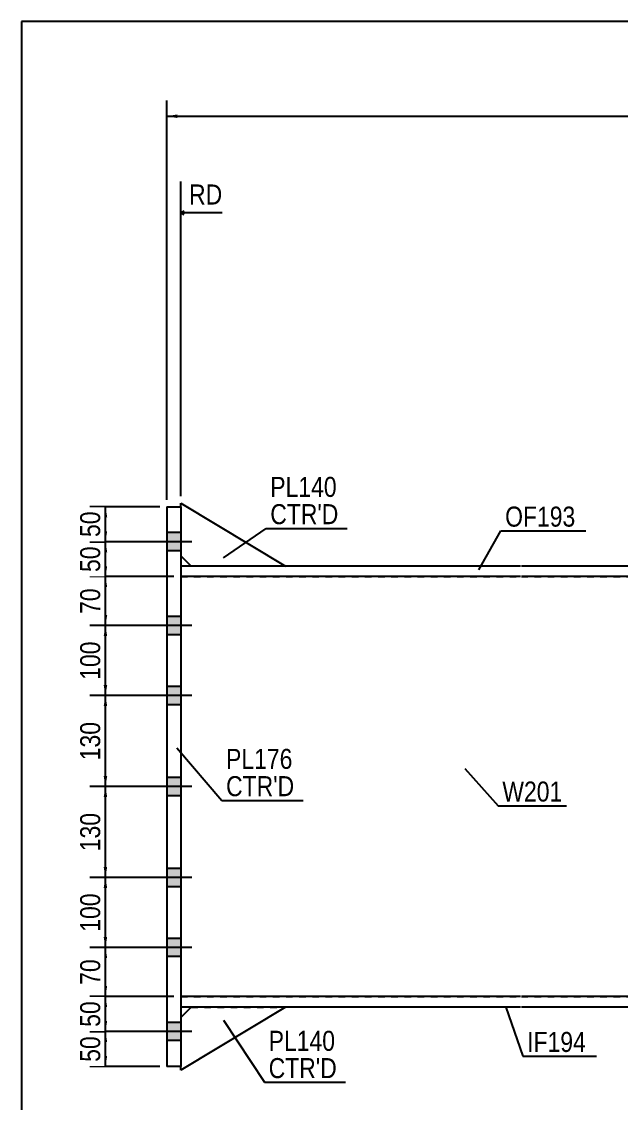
# Model space of a CAD drawing. Header units: millimetres. Extents: x -321 to 91, y -143 to 144.
# Drawn here: x -318.8 to -233.1, y -10.1 to 144.3 of the extents above; entities that cross this region are included whole.
import ezdxf

# ---------------------------------------------------------------- set-up
doc = ezdxf.new("R2010")
doc.units = ezdxf.units.MM
doc.linetypes.add('DXK_LINE_DOT1', pattern=[1.8814, 0.9407, -0.9407])
doc.styles.add('Arial Narrow', font='ARIALN.TTF', dxfattribs={"height": 0.2})

# ---------------------------------------------------------------- blocks, each defined once
blk = doc.blocks.new('Unknown-623360948-1210')
at = {"color": 5, "linetype": 'Continuous'}
for p, q in [((91.24, 144.32), (-318.76, 144.32)), ((-318.76, 144.32), (-318.76, -142.68))]:
    blk.add_line(p, q, dxfattribs=at)
blk = doc.blocks.new('Bolt-623360948-1537 - 1231')
at = {"linetype": 'Continuous'}
for points in [[(-298, 71.3), (-298, 68.7), (-296, 68.7), (-296, 71.3)], [(-298, 71.3), (-298, 68.7), (-296, 68.7), (-296, 71.3)], [(-298, 59.3), (-298, 56.7), (-296, 56.7), (-296, 59.3)], [(-298, 59.3), (-298, 56.7), (-296, 56.7), (-296, 59.3)], [(-298, 49.3), (-298, 46.7), (-296, 46.7), (-296, 49.3)], [(-298, 49.3), (-298, 46.7), (-296, 46.7), (-296, 49.3)], [(-298, 36.3), (-298, 33.7), (-296, 33.7), (-296, 36.3)], [(-298, 36.3), (-298, 33.7), (-296, 33.7), (-296, 36.3)], [(-298, 23.3), (-298, 20.7), (-296, 20.7), (-296, 23.3)], [(-298, 23.3), (-298, 20.7), (-296, 20.7), (-296, 23.3)], [(-298, 13.3), (-298, 10.7), (-296, 10.7), (-296, 13.3)], [(-298, 13.3), (-298, 10.7), (-296, 10.7), (-296, 13.3)], [(-298, 1.3), (-298, -1.3), (-296, -1.3), (-296, 1.3)], [(-298, 1.3), (-298, -1.3), (-296, -1.3), (-296, 1.3)]]:
    blk.add_hatch(color=3, dxfattribs=at).paths.add_polyline_path(points)
at = {"color": 3, "linetype": 'Continuous'}
for p, q in [((-296, 71.3), (-298, 71.3)), ((-296, 71.3), (-298, 71.3)), ((-294.41, 70), (-305, 70)), ((-294.41, 70), (-305, 70)), ((-296, 68.7), (-298, 68.7)), ((-296, 68.7), (-298, 68.7)), ((-296, 59.3), (-298, 59.3)), ((-296, 59.3), (-298, 59.3)), ((-294.41, 58), (-305, 58)), ((-294.41, 58), (-305, 58)), ((-296, 56.7), (-298, 56.7)), ((-296, 56.7), (-298, 56.7)), ((-294.41, 48), (-305, 48)), ((-294.41, 48), (-305, 48)), ((-296, 49.3), (-298, 49.3)), ((-296, 49.3), (-298, 49.3)), ((-296, 46.7), (-298, 46.7)), ((-296, 46.7), (-298, 46.7)), ((-296, 36.3), (-298, 36.3)), ((-296, 36.3), (-298, 36.3)), ((-294.41, 35), (-305, 35)), ((-294.41, 35), (-305, 35)), ((-296, 33.7), (-298, 33.7)), ((-296, 33.7), (-298, 33.7)), ((-296, 23.3), (-298, 23.3)), ((-296, 23.3), (-298, 23.3)), ((-294.41, 22), (-305, 22)), ((-294.41, 22), (-305, 22)), ((-296, 20.7), (-298, 20.7)), ((-296, 20.7), (-298, 20.7)), ((-296, 13.3), (-298, 13.3)), ((-296, 13.3), (-298, 13.3)), ((-294.41, 12), (-305, 12)), ((-294.41, 12), (-305, 12)), ((-296, 10.7), (-298, 10.7)), ((-296, 10.7), (-298, 10.7)), ((-296, 1.3), (-298, 1.3)), ((-296, 1.3), (-298, 1.3)), ((-294.41, 0), (-305, 0)), ((-294.41, 0), (-305, 0)), ((-296, -1.3), (-298, -1.3)), ((-296, -1.3), (-298, -1.3))]:
    blk.add_line(p, q, dxfattribs=at)
blk = doc.blocks.new('Part-623360948-1334 - 1231')
at = {"color": 2, "linetype": 'Continuous'}
for p, q in [((-296, 5), (-296, 3.5)), ((-247.4, 5), (-296, 5)), ((-75.9, 5), (-247.3, 5)), ((-247.4, 3.5), (-296, 3.5)), ((-75.9, 3.5), (-247.3, 3.5))]:
    blk.add_line(p, q, dxfattribs=at)
blk = doc.blocks.new('Part-623360948-1400 - 1231')
at = {"color": 2, "linetype": 'Continuous'}
for p, q in [((-296, 66.5), (-296, 65)), ((-247.4, 66.5), (-296, 66.5)), ((-75.9, 66.5), (-247.3, 66.5)), ((-247.4, 65), (-296, 65)), ((-75.9, 65), (-247.3, 65))]:
    blk.add_line(p, q, dxfattribs=at)
blk = doc.blocks.new('Part-623360948-1497 - 1231')
at = {"color": 2, "linetype": 'Continuous'}
for p, q in [((-298, 75), (-296, 75)), ((-298, 75), (-298, -5)), ((-296, 75), (-296, -5)), ((-296, -5), (-298, -5))]:
    blk.add_line(p, q, dxfattribs=at)
blk = doc.blocks.new('Part-623360948-1531 - 1231')
at = {"color": 2, "linetype": 'Continuous'}
for p, q in [((-281, 3.5), (-296, -5.5)), ((-294.5, 3.5), (-296, 2)), ((-296, -5.5), (-296, -5))]:
    blk.add_line(p, q, dxfattribs=at)
at = {"color": 7, "linetype": 'DXK_LINE_DOT1'}
for p, q in [((-294.5, 3.5), (-281, 3.5)), ((-296, 2), (-296, -5))]:
    blk.add_line(p, q, dxfattribs=at)
blk = doc.blocks.new('Part-623360948-1536 - 1231')
at = {"color": 2, "linetype": 'Continuous'}
for p, q in [((-296, 75), (-296, 75.5)), ((-296, 75.5), (-281, 66.5)), ((-296, 68), (-294.5, 66.5))]:
    blk.add_line(p, q, dxfattribs=at)
at = {"color": 7, "linetype": 'DXK_LINE_DOT1'}
for p, q in [((-296, 75), (-296, 68)), ((-281, 66.5), (-294.5, 66.5))]:
    blk.add_line(p, q, dxfattribs=at)
blk = doc.blocks.new('Part-623360948-1553 - 1231')
at = {"color": 7, "linetype": 'DXK_LINE_DOT1'}
for p, q in [((-296, 65), (-296, 5)), ((-296, 65), (-247.4, 65)), ((-247.3, 65), (-213.7, 65)), ((-296, 5), (-247.4, 5)), ((-247.3, 5), (-213.7, 5))]:
    blk.add_line(p, q, dxfattribs=at)
blk = doc.blocks.new('StraightDimension-623360948-1803 - 1231')
at = {"linetype": 'Continuous'}
for points in [[(-307.02, 33.5), (-306.77, 35), (-306.52, 33.5)], [(-306.52, 23.5), (-306.77, 22), (-307.02, 23.5)]]:
    blk.add_hatch(color=7, dxfattribs=at).paths.add_polyline_path(points)
at = {"color": 7, "linetype": 'Continuous'}
for p, q in [((-297, 35), (-309.02, 35)), ((-306.77, 22), (-306.77, 35)), ((-297, 22), (-309.02, 22))]:
    blk.add_line(p, q, dxfattribs=at)
at = {"color": 0}
blk.add_wipeout([(-306.92, 31.84), (-311.12, 31.84), (-311.12, 25.16), (-306.92, 25.16)], dxfattribs=at)
at = {"color": 3, "style": 'Arial Narrow'}
blk.add_text('130', height=2.863, rotation=90.0002, dxfattribs=at).set_placement((-307.52, 25.76))
blk = doc.blocks.new('StraightDimension-623360948-1794 - 1231')
at = {"linetype": 'Continuous'}
for points in [[(-307.02, 20.5), (-306.77, 22), (-306.52, 20.5)], [(-306.52, 13.5), (-306.77, 12), (-307.02, 13.5)]]:
    blk.add_hatch(color=7, dxfattribs=at).paths.add_polyline_path(points)
at = {"color": 7, "linetype": 'Continuous'}
for p, q in [((-297, 22), (-309.02, 22)), ((-306.77, 12), (-306.77, 22)), ((-297, 12), (-309.02, 12))]:
    blk.add_line(p, q, dxfattribs=at)
at = {"color": 0}
blk.add_wipeout([(-306.92, 20.34), (-311.12, 20.34), (-311.12, 13.66), (-306.92, 13.66)], dxfattribs=at)
at = {"color": 3, "style": 'Arial Narrow'}
blk.add_text('100', height=2.863, rotation=90.0002, dxfattribs=at).set_placement((-307.52, 14.26))
blk = doc.blocks.new('StraightDimension-623360948-1745 - 1231')
at = {"linetype": 'Continuous'}
for points in [[(-307.02, -1.5), (-306.77, 0), (-306.52, -1.5)], [(-306.52, -3.5), (-306.77, -5), (-307.02, -3.5)]]:
    blk.add_hatch(color=7, dxfattribs=at).paths.add_polyline_path(points)
at = {"color": 7, "linetype": 'Continuous'}
for p, q in [((-297, 0), (-309.02, 0)), ((-306.77, -5), (-306.77, 0)), ((-299, -5), (-309.02, -5))]:
    blk.add_line(p, q, dxfattribs=at)
at = {"color": 0}
blk.add_wipeout([(-306.92, -0.07), (-311.12, -0.07), (-311.12, -4.93), (-306.92, -4.93)], dxfattribs=at)
at = {"color": 3, "style": 'Arial Narrow'}
blk.add_text('50', height=2.863, rotation=90.0002, dxfattribs=at).set_placement((-307.52, -4.33))
blk = doc.blocks.new('StraightDimension-623360948-1823 - 1231')
at = {"linetype": 'Continuous'}
for points in [[(-307.02, 46.5), (-306.77, 48), (-306.52, 46.5)], [(-306.52, 36.5), (-306.77, 35), (-307.02, 36.5)]]:
    blk.add_hatch(color=7, dxfattribs=at).paths.add_polyline_path(points)
at = {"color": 7, "linetype": 'Continuous'}
for p, q in [((-297, 48), (-309.02, 48)), ((-306.77, 35), (-306.77, 48)), ((-297, 35), (-309.02, 35))]:
    blk.add_line(p, q, dxfattribs=at)
at = {"color": 0}
blk.add_wipeout([(-306.92, 44.84), (-311.12, 44.84), (-311.12, 38.16), (-306.92, 38.16)], dxfattribs=at)
at = {"color": 3, "style": 'Arial Narrow'}
blk.add_text('130', height=2.863, rotation=90.0002, dxfattribs=at).set_placement((-307.52, 38.76))
blk = doc.blocks.new('StraightDimension-623360948-1787 - 1231')
at = {"linetype": 'Continuous'}
for points in [[(-307.02, 10.5), (-306.77, 12), (-306.52, 10.5)], [(-306.52, 6.5), (-306.77, 5), (-307.02, 6.5)]]:
    blk.add_hatch(color=7, dxfattribs=at).paths.add_polyline_path(points)
at = {"color": 7, "linetype": 'Continuous'}
for p, q in [((-297, 12), (-309.02, 12)), ((-306.77, 5), (-306.77, 12)), ((-297, 5), (-309.02, 5))]:
    blk.add_line(p, q, dxfattribs=at)
at = {"color": 0}
blk.add_wipeout([(-306.92, 10.93), (-311.12, 10.93), (-311.12, 6.07), (-306.92, 6.07)], dxfattribs=at)
at = {"color": 3, "style": 'Arial Narrow'}
blk.add_text('70', height=2.863, rotation=90.0002, dxfattribs=at).set_placement((-307.52, 6.67))
blk = doc.blocks.new('StraightDimension-623360948-6107 - 1231')
at = {"linetype": 'Continuous'}
blk.add_hatch(color=7, dxfattribs=at).paths.add_polyline_path([(-215.2, 116.48), (-213.7, 116.23), (-215.2, 115.98)])
at = {"color": 7, "linetype": 'Continuous'}
for p, q in [((-213.7, 61.88), (-213.7, 120.73)), ((-223.76, 116.23), (-213.7, 116.23))]:
    blk.add_line(p, q, dxfattribs=at)
at = {"color": 0, "linetype": 'Continuous'}
blk.add_wipeout([(-289.47, 117.58), (-289.47, 121.78), (-295.41, 121.78), (-295.41, 117.58)], dxfattribs=at)
at = {"color": 7, "linetype": 'Continuous'}
for p, q in [((-296, 76.5), (-296, 121.48)), ((-295.5, 117.23), (-296, 116.98)), ((-295.5, 116.73), (-296, 116.98)), ((-290.07, 116.98), (-296, 116.98))]:
    blk.add_line(p, q, dxfattribs=at)
at = {"color": 3, "linetype": 'Continuous', "style": 'Arial Narrow'}
blk.add_text('RD', height=2.863, dxfattribs=at).set_placement((-294.81, 118.18))
at = {"color": 0}
blk.add_wipeout([(-214.48, 117.13), (-214.48, 121.33), (-222.99, 121.33), (-222.99, 117.13)], dxfattribs=at)
at = {"color": 3, "style": 'Arial Narrow'}
blk.add_text('1388', height=2.863, dxfattribs=at).set_placement((-222.39, 117.73))
blk = doc.blocks.new('StraightDimension-623360948-1772 - 1231')
at = {"linetype": 'Continuous'}
for points in [[(-307.02, 3.5), (-306.77, 5), (-306.52, 3.5)], [(-306.52, 1.5), (-306.77, 0), (-307.02, 1.5)]]:
    blk.add_hatch(color=7, dxfattribs=at).paths.add_polyline_path(points)
at = {"color": 7, "linetype": 'Continuous'}
for p, q in [((-297, 5), (-309.02, 5)), ((-306.77, 0), (-306.77, 5)), ((-297, 0), (-309.02, 0))]:
    blk.add_line(p, q, dxfattribs=at)
at = {"color": 0}
blk.add_wipeout([(-306.92, 4.93), (-311.12, 4.93), (-311.12, 0.07), (-306.92, 0.07)], dxfattribs=at)
at = {"color": 3, "style": 'Arial Narrow'}
blk.add_text('50', height=2.863, rotation=90.0002, dxfattribs=at).set_placement((-307.52, 0.67))
blk = doc.blocks.new('StraightDimension-623360948-1840 - 1231')
at = {"linetype": 'Continuous'}
for points in [[(-307.02, 56.5), (-306.77, 58), (-306.52, 56.5)], [(-306.52, 49.5), (-306.77, 48), (-307.02, 49.5)]]:
    blk.add_hatch(color=7, dxfattribs=at).paths.add_polyline_path(points)
at = {"color": 7, "linetype": 'Continuous'}
for p, q in [((-297, 58), (-309.02, 58)), ((-306.77, 48), (-306.77, 58)), ((-297, 48), (-309.02, 48))]:
    blk.add_line(p, q, dxfattribs=at)
at = {"color": 0}
blk.add_wipeout([(-306.92, 56.34), (-311.12, 56.34), (-311.12, 49.66), (-306.92, 49.66)], dxfattribs=at)
at = {"color": 3, "style": 'Arial Narrow'}
blk.add_text('100', height=2.863, rotation=90.0002, dxfattribs=at).set_placement((-307.52, 50.26))
blk = doc.blocks.new('StraightDimension-623360948-1849 - 1231')
at = {"linetype": 'Continuous'}
for points in [[(-307.02, 63.5), (-306.77, 65), (-306.52, 63.5)], [(-306.52, 59.5), (-306.77, 58), (-307.02, 59.5)]]:
    blk.add_hatch(color=7, dxfattribs=at).paths.add_polyline_path(points)
at = {"color": 7, "linetype": 'Continuous'}
for p, q in [((-297, 65), (-309.02, 65)), ((-306.77, 58), (-306.77, 65)), ((-297, 58), (-309.02, 58))]:
    blk.add_line(p, q, dxfattribs=at)
at = {"color": 0}
blk.add_wipeout([(-306.92, 63.93), (-311.12, 63.93), (-311.12, 59.07), (-306.92, 59.07)], dxfattribs=at)
at = {"color": 3, "style": 'Arial Narrow'}
blk.add_text('70', height=2.863, rotation=90.0002, dxfattribs=at).set_placement((-307.52, 59.67))
blk = doc.blocks.new('StraightDimension-623360948-1856 - 1231')
at = {"linetype": 'Continuous'}
for points in [[(-307.02, 68.5), (-306.77, 70), (-306.52, 68.5)], [(-306.52, 66.5), (-306.77, 65), (-307.02, 66.5)]]:
    blk.add_hatch(color=7, dxfattribs=at).paths.add_polyline_path(points)
at = {"color": 7, "linetype": 'Continuous'}
for p, q in [((-297, 70), (-309.02, 70)), ((-306.77, 65), (-306.77, 70)), ((-297, 65), (-309.02, 65))]:
    blk.add_line(p, q, dxfattribs=at)
at = {"color": 0}
blk.add_wipeout([(-306.92, 69.93), (-311.12, 69.93), (-311.12, 65.07), (-306.92, 65.07)], dxfattribs=at)
at = {"color": 3, "style": 'Arial Narrow'}
blk.add_text('50', height=2.863, rotation=90.0002, dxfattribs=at).set_placement((-307.52, 65.67))
blk = doc.blocks.new('StraightDimension-623360948-1872 - 1231')
at = {"linetype": 'Continuous'}
for points in [[(-307.02, 73.5), (-306.77, 75), (-306.52, 73.5)], [(-306.52, 71.5), (-306.77, 70), (-307.02, 71.5)]]:
    blk.add_hatch(color=7, dxfattribs=at).paths.add_polyline_path(points)
at = {"color": 7, "linetype": 'Continuous'}
for p, q in [((-299, 75), (-309.02, 75)), ((-306.77, 70), (-306.77, 75)), ((-297, 70), (-309.02, 70))]:
    blk.add_line(p, q, dxfattribs=at)
at = {"color": 0}
blk.add_wipeout([(-306.92, 74.93), (-311.12, 74.93), (-311.12, 70.07), (-306.92, 70.07)], dxfattribs=at)
at = {"color": 3, "style": 'Arial Narrow'}
blk.add_text('50', height=2.863, rotation=90.0002, dxfattribs=at).set_placement((-307.52, 70.67))
blk = doc.blocks.new('StraightDimension-623360948-2079 - 1231')
at = {"linetype": 'Continuous'}
blk.add_hatch(color=7, dxfattribs=at).paths.add_polyline_path([(-296.5, 130.55), (-298, 130.8), (-296.5, 131.05)])
at = {"color": 7, "linetype": 'Continuous'}
for p, q in [((-298, 76), (-298, 133.05)), ((-298, 130.8), (69.1, 130.8))]:
    blk.add_line(p, q, dxfattribs=at)
blk = doc.blocks.new('Mark-623360948-1330 - 1231')
at = {"color": 0}
blk.add_wipeout([(-238.07, -2.92), (-238.07, 0.08), (-246.47, 0.08), (-246.47, -2.92)], dxfattribs=at)
blk.add_wipeout([(-238.07, -2.92), (-238.07, 0.08), (-246.47, 0.08), (-246.47, -2.92)], dxfattribs=at)
at = {"color": 7, "linetype": 'Continuous'}
for p, q in [((-249.53, 3.5), (-247.07, -3.52)), ((-247.07, -3.52), (-236.57, -3.52))]:
    blk.add_line(p, q, dxfattribs=at)
at = {"color": 3, "style": 'Arial Narrow'}
blk.add_text('IF194', height=2.863, dxfattribs=at).set_placement((-246.47, -2.92))
blk = doc.blocks.new('Mark-623360948-1396 - 1231')
at = {"color": 0}
blk.add_wipeout([(-239.57, 72.15), (-239.57, 75.15), (-249.62, 75.15), (-249.62, 72.15)], dxfattribs=at)
blk.add_wipeout([(-239.57, 72.15), (-239.57, 75.15), (-249.62, 75.15), (-249.62, 72.15)], dxfattribs=at)
at = {"color": 7, "linetype": 'Continuous'}
for p, q in [((-253.4, 65.96), (-250.22, 71.55)), ((-250.22, 71.55), (-238.07, 71.55))]:
    blk.add_line(p, q, dxfattribs=at)
at = {"color": 3, "style": 'Arial Narrow'}
blk.add_text('OF193', height=2.863, dxfattribs=at).set_placement((-249.62, 72.15))
blk = doc.blocks.new('Mark-623360948-1493 - 1231')
at = {"color": 0}
for points in [[(-280.02, 37.53), (-280.02, 40.53), (-289.52, 40.53), (-289.52, 37.53)], [(-279.77, 33.63), (-279.77, 36.63), (-289.52, 36.63), (-289.52, 33.63)]]:
    blk.add_wipeout(points, dxfattribs=at)
for points in [[(-280.02, 37.53), (-280.02, 40.53), (-289.52, 40.53), (-289.52, 37.53)], [(-279.77, 33.63), (-279.77, 36.63), (-289.52, 36.63), (-289.52, 33.63)]]:
    blk.add_wipeout(points, dxfattribs=at)
at = {"color": 7, "linetype": 'Continuous'}
for p, q in [((-296.57, 40.54), (-290.12, 33.03)), ((-290.12, 33.03), (-278.52, 33.03))]:
    blk.add_line(p, q, dxfattribs=at)
at = {"color": 3, "style": 'Arial Narrow'}
blk.add_text('PL176', height=2.863, dxfattribs=at).set_placement((-289.52, 37.53))
at = {"color": 1, "style": 'Arial Narrow'}
blk.add_text("CTR'D", height=2.863, dxfattribs=at).set_placement((-289.52, 33.63))
blk = doc.blocks.new('Mark-623360948-1527 - 1231')
at = {"color": 0}
for points in [[(-273.93, -2.76), (-273.93, 0.24), (-283.43, 0.24), (-283.43, -2.76)], [(-273.68, -6.66), (-273.68, -3.66), (-283.43, -3.66), (-283.43, -6.66)]]:
    blk.add_wipeout(points, dxfattribs=at)
for points in [[(-273.93, -2.76), (-273.93, 0.24), (-283.43, 0.24), (-283.43, -2.76)], [(-273.68, -6.66), (-273.68, -3.66), (-283.43, -3.66), (-283.43, -6.66)]]:
    blk.add_wipeout(points, dxfattribs=at)
at = {"color": 7, "linetype": 'Continuous'}
for p, q in [((-289.88, 1.62), (-284.03, -7.26)), ((-284.03, -7.26), (-272.43, -7.26))]:
    blk.add_line(p, q, dxfattribs=at)
at = {"color": 3, "style": 'Arial Narrow'}
blk.add_text('PL140', height=2.863, dxfattribs=at).set_placement((-283.43, -2.76))
at = {"color": 1, "style": 'Arial Narrow'}
blk.add_text("CTR'D", height=2.863, dxfattribs=at).set_placement((-283.43, -6.66))
blk = doc.blocks.new('Mark-623360948-1549 - 1231')
at = {"color": 0}
blk.add_wipeout([(-241.43, 32.86), (-241.43, 35.86), (-250.02, 35.86), (-250.02, 32.86)], dxfattribs=at)
blk.add_wipeout([(-241.43, 32.86), (-241.43, 35.86), (-250.02, 35.86), (-250.02, 32.86)], dxfattribs=at)
at = {"color": 7, "linetype": 'Continuous'}
for p, q in [((-255.37, 37.58), (-250.62, 32.26)), ((-250.62, 32.26), (-240.83, 32.26))]:
    blk.add_line(p, q, dxfattribs=at)
at = {"color": 3, "style": 'Arial Narrow'}
blk.add_text('W201', height=2.863, dxfattribs=at).set_placement((-250.02, 32.86))
blk = doc.blocks.new('Mark-623360948-1532 - 1231')
at = {"color": 0}
for points in [[(-273.7, 76.4), (-273.7, 79.4), (-283.2, 79.4), (-283.2, 76.4)], [(-273.45, 72.5), (-273.45, 75.5), (-283.2, 75.5), (-283.2, 72.5)]]:
    blk.add_wipeout(points, dxfattribs=at)
for points in [[(-273.7, 76.4), (-273.7, 79.4), (-283.2, 79.4), (-283.2, 76.4)], [(-273.45, 72.5), (-273.45, 75.5), (-283.2, 75.5), (-283.2, 72.5)]]:
    blk.add_wipeout(points, dxfattribs=at)
at = {"color": 7, "linetype": 'Continuous'}
for p, q in [((-289.9, 67.67), (-283.8, 71.9)), ((-283.8, 71.9), (-272.2, 71.9))]:
    blk.add_line(p, q, dxfattribs=at)
at = {"color": 3, "style": 'Arial Narrow'}
blk.add_text('PL140', height=2.863, dxfattribs=at).set_placement((-283.2, 76.4))
at = {"color": 1, "style": 'Arial Narrow'}
blk.add_text("CTR'D", height=2.863, dxfattribs=at).set_placement((-283.2, 72.5))

msp = doc.modelspace()

# ---------------------------------------------------------------- block references
for name in ['Unknown-623360948-1210', 'Part-623360948-1497 - 1231', 'Part-623360948-1536 - 1231', 'Bolt-623360948-1537 - 1231', 'Part-623360948-1400 - 1231', 'Part-623360948-1553 - 1231', 'Part-623360948-1334 - 1231', 'Part-623360948-1531 - 1231']:
    msp.add_blockref(name, (0, 0))

# ---------------------------------------------------------------- next in the draw order: block references
for name in ['StraightDimension-623360948-6107 - 1231', 'Mark-623360948-1549 - 1231', 'StraightDimension-623360948-1803 - 1231', 'Mark-623360948-1330 - 1231', 'Mark-623360948-1527 - 1231', 'StraightDimension-623360948-1745 - 1231']:
    msp.add_blockref(name, (0, 0))

# ---------------------------------------------------------------- next in the draw order: block references
for name in ['StraightDimension-623360948-2079 - 1231', 'Mark-623360948-1396 - 1231', 'StraightDimension-623360948-1823 - 1231', 'StraightDimension-623360948-1794 - 1231']:
    msp.add_blockref(name, (0, 0))

# ---------------------------------------------------------------- next in the draw order: block references
for name in ['Mark-623360948-1532 - 1231', 'StraightDimension-623360948-1840 - 1231', 'Mark-623360948-1493 - 1231', 'StraightDimension-623360948-1787 - 1231']:
    msp.add_blockref(name, (0, 0))

# ---------------------------------------------------------------- next in the draw order: block references
for name in ['StraightDimension-623360948-1849 - 1231', 'StraightDimension-623360948-1772 - 1231']:
    msp.add_blockref(name, (0, 0))

# ---------------------------------------------------------------- next in the draw order: block references
msp.add_blockref('StraightDimension-623360948-1856 - 1231', (0, 0))

# ---------------------------------------------------------------- next in the draw order: block references
msp.add_blockref('StraightDimension-623360948-1872 - 1231', (0, 0))

doc.saveas('drawing.dxf')
